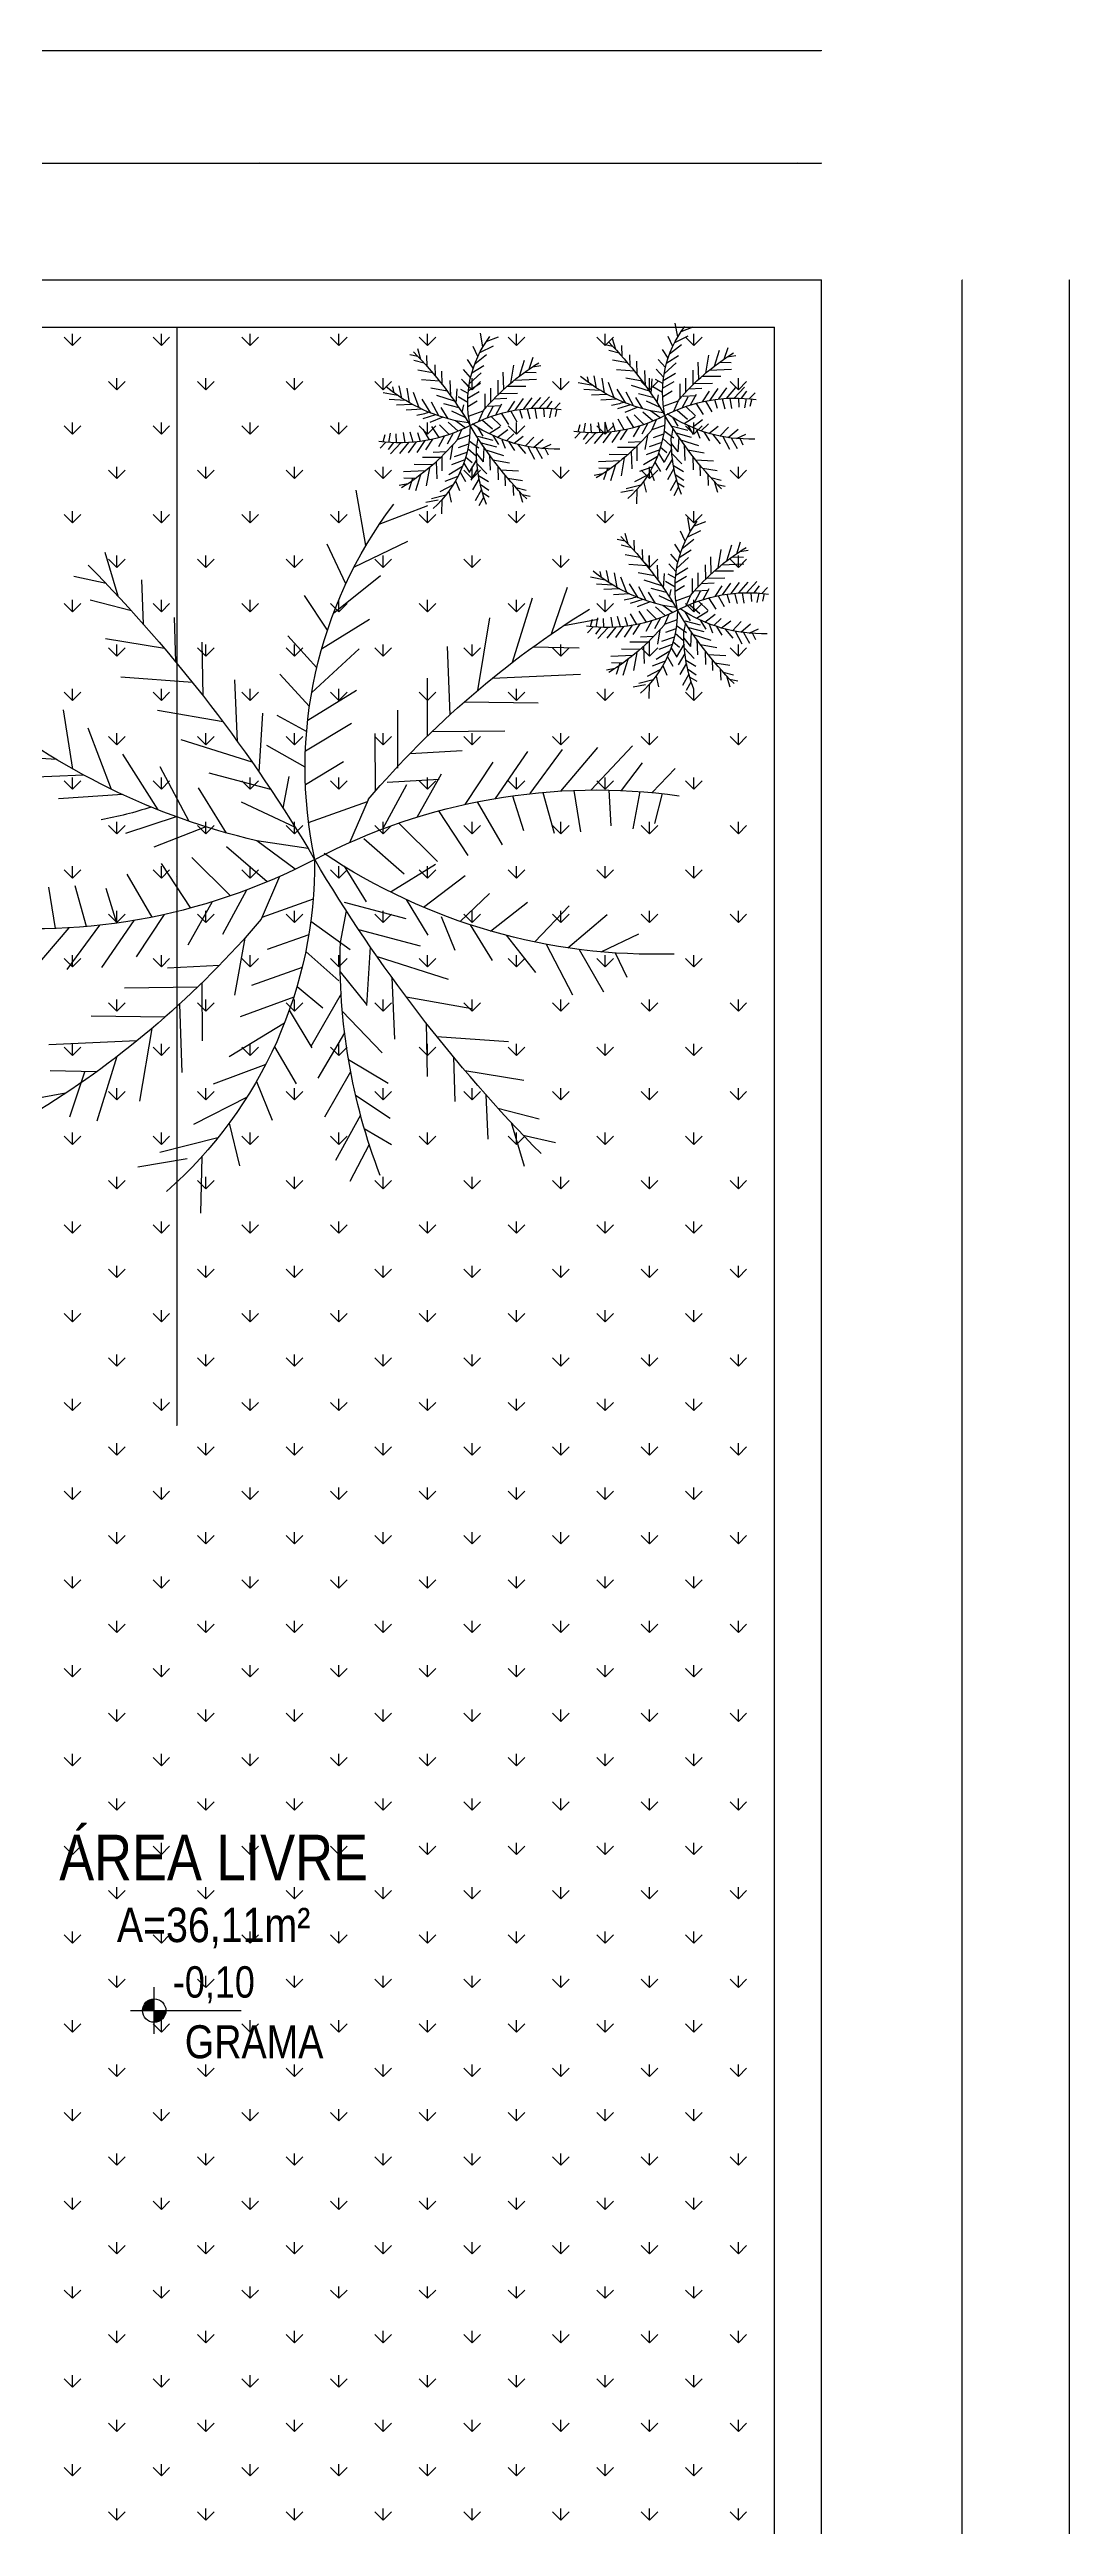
# Model space of a CAD drawing. Header units: millimetres. Extents: x -6300 to 1991, y -4770 to 4545.
# Drawn here: x -716 to -391, y 1811 to 2601 of the extents above; entities that cross this region are included whole.
import ezdxf
from ezdxf.enums import TextEntityAlignment as Align

# ---------------------------------------------------------------- set-up
doc = ezdxf.new("R2010")
doc.units = ezdxf.units.MM
doc.header["$LTSCALE"] = 20
doc.header["$MEASUREMENT"] = 0
doc.layers.get('0').update_dxf_attribs({"linetype": 'CONTINUOUS'})
doc.layers.get('DEFPOINTS').update_dxf_attribs({"linetype": 'CONTINUOUS'})
for name, color, linetype in [('COTA', 7, 'CONTINUOUS'), ('E-hatch', 8, 'CONTINUOUS'), ('E-txt-g', 3, 'CONTINUOUS'), ('VE', 118, 'CONTINUOUS'), ('VEGET', 76, 'CONTINUOUS')]:
    doc.layers.add(name, color=color, linetype=linetype)
for name, color, linetype, lineweight in [('E-Pen-C', 4, 'CONTINUOUS', 15), ('E-Pen-G', 3, 'CONTINUOUS', 30), ('E-Txt-W', 7, 'CONTINUOUS', 20)]:
    doc.layers.add(name, color=color, linetype=linetype, lineweight=lineweight)
doc.styles.add('F2', font='ARIALN.TTF')
doc.styles.add('REG60', font='romans.shx', dxfattribs={"width": 0.8, "height": 0.15})
doc.styles.add('REG80', font='romans.shx', dxfattribs={"width": 0.8, "height": 0.2})
doc.dimstyles.new('DIMENSION-1', dxfattribs={"dimtxt": 0.145, "dimasz": 0.07, "dimexe": 1, "dimexo": 0, "dimgap": 0.12, "dimtad": 1, "dimzin": 7, "dimdsep": 46, "dimtxsty": 'F2', "dimblk1": 'TRACO', "dimblk2": 'TRACO', "dimsah": 1, "dimcen": 1, "dimse1": 1, "dimse2": 1, "dimclrd": 4, "dimclre": 256, "dimclrt": 4, "dimadec": 8, "dimazin": 0, "dimtfac": 1, "dimtix": 1, "dimtmove": 2, "dimatfit": 3, "dimldrblk": 'TRACO', "dimfxl": 1, "dimtolj": 1, "dimtzin": 0, "dimarcsym": 0})

# ---------------------------------------------------------------- blocks, each defined once
blk = doc.blocks.new('TRACO')
at = {"layer": 'E-Pen-C'}
for p, q in [((-1, 0), (1, 0)), ((0, 1), (0, -1))]:
    blk.add_line(p, q, dxfattribs=at)
at = {"layer": 'E-Pen-G'}
blk.add_line((0, 0), (0, 0), dxfattribs=at)
blk = doc.blocks.new('*D820')
at = {"layer": 'COTA', "color": 4, "linetype": 'Continuous', "lineweight": -2}
blk.add_line((-675.11, 2512.02), (-675.11, 2162.16), dxfattribs=at)
at = {"layer": 'DEFPOINTS', "color": 0, "linetype": 'Continuous'}
for p in [(-839.96, 2512.09), (-839.96, 2162.09), (-675.11, 2162.09)]:
    blk.add_point(p, dxfattribs=at)
at = {"layer": 'COTA', "color": 4, "linetype": 'Continuous', "lineweight": -2, "xscale": 0.07, "yscale": 0.07, "zscale": 0.07}
for p, rotation in [((-675.11, 2512.09), 90), ((-675.11, 2162.09), 270)]:
    blk.add_blockref('TRACO', p, dxfattribs=dict(at, rotation=rotation))
at = {"layer": 'COTA', "color": 4, "linetype": 'Continuous', "insert": (-675.3, 2337.09), "char_height": 0.14, "attachment_point": 5, "rotation": 90, "style": 'F2'}
blk.add_mtext('\\A1;350.00', dxfattribs=at)
blk = doc.blocks.new('*D852')
at = {"layer": 'COTA', "color": 4, "linetype": 'Continuous', "lineweight": -2}
blk.add_line((-424.84, 1792.16), (-424.84, 2512.02), dxfattribs=at)
at = {"layer": 'DEFPOINTS', "color": 0, "linetype": 'Continuous'}
for p in [(-484.71, 2512.09, -182.96), (-424.84, 2512.09), (-784.71, 1792.09, -182.96)]:
    blk.add_point(p, dxfattribs=at)
at = {"layer": 'COTA', "color": 4, "linetype": 'Continuous', "lineweight": -2, "xscale": 0.07, "yscale": 0.07, "zscale": 0.07}
for p, rotation in [((-424.84, 2512.09), 90), ((-424.84, 1792.09), 270)]:
    blk.add_blockref('TRACO', p, dxfattribs=dict(at, rotation=rotation))
at = {"layer": 'COTA', "color": 4, "linetype": 'Continuous', "insert": (-425.04, 2152.09), "char_height": 0.145, "attachment_point": 5, "rotation": 90, "style": 'F2'}
blk.add_mtext('\\A1;720.00', dxfattribs=at)
blk = doc.blocks.new('*D853')
at = {"layer": 'COTA', "color": 4, "linetype": 'Continuous', "lineweight": -2}
blk.add_line((-424.84, 2512.16), (-424.84, 2527.02), dxfattribs=at)
at = {"layer": 'DEFPOINTS', "color": 0, "linetype": 'Continuous'}
for p in [(-484.71, 2527.09, -182.96), (-424.84, 2527.09), (-484.71, 2512.09, -182.96)]:
    blk.add_point(p, dxfattribs=at)
at = {"layer": 'COTA', "color": 4, "linetype": 'Continuous', "lineweight": -2, "xscale": 0.07, "yscale": 0.07, "zscale": 0.07}
for p, rotation in [((-424.84, 2527.09), 90), ((-424.84, 2512.09), 270)]:
    blk.add_blockref('TRACO', p, dxfattribs=dict(at, rotation=rotation))
at = {"layer": 'COTA', "color": 4, "linetype": 'Continuous', "insert": (-425.04, 2519.59), "char_height": 0.145, "attachment_point": 5, "rotation": 90, "style": 'F2'}
blk.add_mtext('\\A1;15.00', dxfattribs=at)
blk = doc.blocks.new('*D854')
at = {"layer": 'COTA', "color": 4, "linetype": 'Continuous', "lineweight": -2}
blk.add_line((-390.77, 2527.02), (-390.77, 427.16), dxfattribs=at)
at = {"layer": 'DEFPOINTS', "color": 0, "linetype": 'Continuous'}
for p in [(-469.71, 2527.09, -182.96), (-469.71, 427.09, -182.96), (-390.77, 427.09)]:
    blk.add_point(p, dxfattribs=at)
at = {"layer": 'COTA', "color": 4, "linetype": 'Continuous', "lineweight": -2, "xscale": 0.07, "yscale": 0.07, "zscale": 0.07}
for p, rotation in [((-390.77, 2527.09), 90), ((-390.77, 427.09), 270)]:
    blk.add_blockref('TRACO', p, dxfattribs=dict(at, rotation=rotation))
at = {"layer": 'COTA', "color": 4, "linetype": 'Continuous', "insert": (-390.97, 1477.09), "char_height": 0.145, "attachment_point": 5, "rotation": 90, "style": 'F2'}
blk.add_mtext('\\A1;2100.00', dxfattribs=at)
blk = doc.blocks.new('*D855')
at = {"layer": 'COTA', "color": 4, "linetype": 'Continuous', "lineweight": -2}
blk.add_line((-813.21, 2564.34), (-484.78, 2564.34), dxfattribs=at)
at = {"layer": 'DEFPOINTS', "color": 0, "linetype": 'Continuous'}
for p in [(-484.71, 2564.34), (-813.28, 2527.09, -207.62), (-484.71, 2527.09, -182.96)]:
    blk.add_point(p, dxfattribs=at)
at = {"layer": 'COTA', "color": 4, "linetype": 'Continuous', "lineweight": -2, "xscale": 0.07, "yscale": 0.07, "zscale": 0.07, "rotation": 180}
blk.add_blockref('TRACO', (-813.28, 2564.34), dxfattribs=at)
at = {"layer": 'COTA', "color": 4, "linetype": 'Continuous', "lineweight": -2, "xscale": 0.07, "yscale": 0.07, "zscale": 0.07}
blk.add_blockref('TRACO', (-484.71, 2564.34), dxfattribs=at)
at = {"layer": 'COTA', "color": 4, "linetype": 'Continuous', "insert": (-649, 2564.53), "char_height": 0.145, "attachment_point": 5, "style": 'F2'}
blk.add_mtext('\\A1;328.58', dxfattribs=at)
blk = doc.blocks.new('*D856')
at = {"layer": 'COTA', "color": 4, "linetype": 'Continuous', "lineweight": -2}
blk.add_line((-484.64, 2564.34), (-469.78, 2564.34), dxfattribs=at)
at = {"layer": 'DEFPOINTS', "color": 0, "linetype": 'Continuous'}
for p in [(-469.71, 2564.34), (-484.71, 2527.09, -182.96), (-469.71, 2527.09, -182.96)]:
    blk.add_point(p, dxfattribs=at)
at = {"layer": 'COTA', "color": 4, "linetype": 'Continuous', "lineweight": -2, "xscale": 0.07, "yscale": 0.07, "zscale": 0.07, "rotation": 180}
blk.add_blockref('TRACO', (-484.71, 2564.34), dxfattribs=at)
at = {"layer": 'COTA', "color": 4, "linetype": 'Continuous', "lineweight": -2, "xscale": 0.07, "yscale": 0.07, "zscale": 0.07}
blk.add_blockref('TRACO', (-469.71, 2564.34), dxfattribs=at)
at = {"layer": 'COTA', "color": 4, "linetype": 'Continuous', "insert": (-477.21, 2564.53), "char_height": 0.145, "attachment_point": 5, "style": 'F2'}
blk.add_mtext('\\A1;15.00', dxfattribs=at)
blk = doc.blocks.new('*D857')
at = {"layer": 'COTA', "color": 4, "linetype": 'Continuous', "lineweight": -2}
blk.add_line((-2719.64, 2600.23), (-469.78, 2600.23), dxfattribs=at)
at = {"layer": 'DEFPOINTS', "color": 0, "linetype": 'Continuous'}
for p in [(-469.71, 2600.23), (-2719.71, 2527.09, -182.96), (-469.71, 2527.09, -182.96)]:
    blk.add_point(p, dxfattribs=at)
at = {"layer": 'COTA', "color": 4, "linetype": 'Continuous', "lineweight": -2, "xscale": 0.07, "yscale": 0.07, "zscale": 0.07, "rotation": 180}
blk.add_blockref('TRACO', (-2719.71, 2600.23), dxfattribs=at)
at = {"layer": 'COTA', "color": 4, "linetype": 'Continuous', "lineweight": -2, "xscale": 0.07, "yscale": 0.07, "zscale": 0.07}
blk.add_blockref('TRACO', (-469.71, 2600.23), dxfattribs=at)
at = {"layer": 'COTA', "color": 4, "linetype": 'Continuous', "insert": (-1594.71, 2600.42), "char_height": 0.145, "attachment_point": 5, "style": 'F2'}
blk.add_mtext('\\A1;2250.00', dxfattribs=at)
blk = doc.blocks.new('TXT-AMB75')
at = {"layer": 'E-txt-g', "style": 'REG80', "width": 0.8, "flags": 8}
blk.add_attdef('TXT', text='', height=0.2, dxfattribs=at).set_placement((0.005, 0.296), align=Align.CENTER)
at = {"layer": 'E-Txt-W', "style": 'REG60', "width": 0.8, "flags": 8}
blk.add_attdef('TXT', text='', height=0.15, dxfattribs=at).set_placement((0.005, 0.027), align=Align.CENTER)
blk = doc.blocks.new('NV')
at = {"color": 4, "linetype": 'ByBlock', "ltscale": 0.5}
for p, q in [((-1.414, -0.142), (-1.414, 0.107)), ((-1.539, -0.018), (-0.953, -0.018))]:
    blk.add_line(p, q, dxfattribs=at)
at = {"color": 4, "ltscale": 2.5}
blk.add_circle((-1.414, -0.018), 0.0622, dxfattribs=at)
at = {"color": 4}
for points in [[(-1.414, -0.018), (-1.458, 0.026), (-1.476, -0.018), (-1.472, 0.006)], [(-1.414, -0.018), (-1.414, 0.045), (-1.458, 0.026), (-1.438, 0.04)], [(-1.414, -0.018), (-1.352, -0.018), (-1.37, -0.062), (-1.357, -0.041)], [(-1.414, -0.018), (-1.37, -0.062), (-1.414, -0.08), (-1.39, -0.075)]]:
    blk.add_solid(points, dxfattribs=at)
at = {"layer": 'E-Txt-W', "color": 4, "ltscale": 2.5, "style": 'F2'}
blk.add_attdef('COTAPISO', (-1.306, 0.073), '', height=0.15, dxfattribs=at)
blk = doc.blocks.new('FLOR2')
at = {"layer": 'VE', "color": 8}
for p, q in [((-80.3, 253.3), (-101.6, 282.1)), ((-82.6, 266.8), (-71.8, 290.5)), ((53.7, 258.4), (40.8, 273)), ((53.2, 243.8), (73.7, 286)), ((-77.5, 238.1), (-64.7, 269)), ((52.3, 229.2), (26.3, 258.5)), ((51.1, 215.2), (79.6, 258.5)), ((-74.7, 224.4), (-101.7, 246.3)), ((-69.4, 199.7), (-47.7, 241.3)), ((49.4, 200.4), (16.6, 234.2)), ((48.1, 190.9), (79.6, 229.4)), ((-66.3, 186.3), (-93.5, 208.1)), ((-61.3, 166.2), (-30.7, 213.6)), ((43.9, 166.6), (16.6, 210)), ((42.1, 157.4), (74.8, 195.4)), ((197.1, 193.1), (174.8, 202.3)), ((-57.8, 153.1), (-91, 179.1)), ((-50.9, 128.4), (-27.3, 174.9)), ((34.9, 127.8), (16.6, 176)), ((174.2, 158.1), (152.7, 176.1)), ((187.8, 178.2), (161.1, 191.4)), ((193, 186.4), (218.9, 189.4)), ((157.5, 136.3), (134.7, 159.9)), ((179.9, 166.3), (207.2, 166.2)), ((-228.8, 121.8), (-258.8, 154)), ((-195.2, 116.4), (-211.3, 146.7)), ((-157.4, 106.1), (-168.5, 136.9)), ((-45.4, 110.2), (-82.7, 140.9)), ((-39.3, 91.1), (-19.9, 146.4)), ((27.5, 102.9), (6.9, 146.9)), ((30.7, 113.1), (65.1, 137.2)), ((141.8, 117.9), (121.5, 144.1)), ((166, 147.1), (213.3, 152.2)), ((-248.3, 123.4), (-282.9, 101.8)), ((-209.5, 119.1), (-251.1, 97.5)), ((-128.8, 95.1), (-135.3, 128.2)), ((105, 81.1), (89.8, 117)), ((125.4, 100.5), (108.7, 123.5)), ((150.9, 128.4), (195.6, 131.1)), ((-171.1, 110.4), (-216.8, 98.5)), ((-143, 100.9), (-184.2, 85)), ((-101.1, 81.5), (-107.5, 115.3)), ((-84.2, 71.5), (-80.2, 97.5)), ((-36.3, 82.2), (-75, 107.5)), ((-30.9, 66.6), (-12.1, 113)), ((17.2, 73.9), (2, 112.9)), ((23.1, 89.8), (60.2, 112.9)), ((81.1, 61.1), (66.9, 100.4)), ((134.9, 110.4), (178, 110.1)), ((-110.7, 86.6), (-160.6, 77.4)), ((-61, 55.7), (-56.7, 89.9)), ((-18.6, 33.4), (-9.2, 79.1)), ((54.7, 41.9), (48.8, 84.2)), ((115.6, 91), (160.4, 89.1)), ((189.8, 32.5), (233.7, 85.8)), ((-91.7, 76.1), (-133.4, 59.7)), ((-71.4, 63.1), (-110.4, 47.3)), ((-25, 50.2), (-47.6, 61.3)), ((28.8, 25.6), (25.9, 67.6)), ((97.7, 74.8), (137.5, 72.5)), ((127.7, 19.7), (162.5, 64.9)), ((161.6, 26), (195.9, 72.7)), ((228.3, 43.3), (249.4, 72.6)), ((256.3, 52.6), (276.4, 71.1)), ((-50.4, 47.4), (-82.6, 34.3)), ((-11.4, 15.4), (7.9, 51.4)), ((7.7, 13.9), (7.9, 51.4)), ((67, 50.6), (105.8, 45.4)), ((103.6, 16.2), (129.9, 47.5)), ((234.1, 50.4), (269.5, 38.8)), ((-162.2, -10.6), (-203.9, 23.1)), ((-138.3, -6.5), (-174.5, 20.9)), ((-104.1, -2.9), (-140.4, 24.4)), ((-79, 0.2), (-115.2, 27.6)), ((-27.9, 27.5), (-69, 0.4)), ((19.5, 20.2), (55.1, 11.7)), ((43.6, 34.6), (82.9, 28.8)), ((146.8, 23), (188.6, -10.7)), ((175.1, 28.9), (226.4, 2.4)), ((209.1, 37.6), (258.9, 19.8)), ((-190.4, -16.5), (-241.7, 10.1)), ((-34.8, -7.8), (-70.5, 0.7)), ((17.8, -11.5), (53.6, 12.1)), ((74.5, 13.1), (115.2, -7.4)), ((122.9, 19), (159.1, -8.4)), ((-224.4, -25.1), (-274.3, -7.4)), ((-176.9, -13.5), (-211.2, -60.3)), ((-143.1, -7.2), (-177.8, -52.5)), ((-119, -3.8), (-145.3, -35)), ((-90.2, -2.9), (-116.5, -34.1)), ((-59, -22.2), (-98.2, -16.3)), ((-43.8, -14.7), (-40.9, -56.7)), ((-17.4, -15.4), (-5.3, -45.9)), ((42.4, -25.6), (71.3, -6.3)), ((66.1, -36.8), (101.2, -13.5)), ((-260.6, -36.3), (-297.5, -24.2)), ((-243.7, -30.8), (-264.8, -60.1)), ((-205.1, -20), (-249, -73.3)), ((-82.4, -38.1), (-121.1, -32.9)), ((-70, -29.4), (-64.1, -71.7)), ((5.3, -32.4), (-13.4, -78.7)), ((9.6, -37.7), (32.3, -48.8)), ((32.9, -20.5), (32.1, -58.5)), ((54.4, -31.5), (57.1, -66)), ((88.6, -45.5), (126.2, -21)), ((109.3, -51.9), (156.4, -33)), ((143.9, -59.5), (181, -35.7)), ((212.6, -64.1), (249.1, -34.6)), ((240.1, -54.5), (268.6, -27.6)), ((-271.7, -40.1), (-291.8, -58.6)), ((-96.4, -48.6), (-82.2, -87.9)), ((-23.5, -56.8), (-61.5, -71.9)), ((15.6, -54.2), (-3.2, -100.5)), ((80.3, -42.5), (81.7, -68.7)), ((98.9, -48.8), (111.9, -80.7)), ((128.7, -56.7), (141.8, -87.8)), ((173.3, -63.2), (215.7, -42.4)), ((-131, -78.5), (-175.7, -76.6)), ((-113, -62.3), (-152.8, -60)), ((-120.3, -68.7), (-105.1, -104.5)), ((-25.5, -69.9), (-13.5, -100.4)), ((21, -69.7), (59.6, -95)), ((50.8, -62.6), (58.9, -94.5)), ((64.2, -73.5), (111.4, -79.4)), ((159, -61.7), (176, -89.7)), ((198, -64.3), (219.9, -90.7)), ((232.1, -62.8), (267.9, -88.5)), ((-140.7, -88), (-124, -111.1)), ((-28.9, -84.6), (-68.3, -95.7)), ((23.9, -78.7), (4.6, -133.9)), ((74.6, -82.5), (81.9, -127.1)), ((87.1, -94.1), (128.1, -98.7)), ((-166.3, -115.9), (-211, -118.7)), ((-150.3, -97.9), (-193.3, -97.6)), ((-157.1, -105.4), (-136.8, -131.7)), ((-37.2, -114.1), (-68.5, -119.5)), ((-31.5, -100), (-16.7, -124.3)), ((35.5, -115.9), (12, -162.5)), ((30, -97.7), (67.4, -128.4)), ((101.9, -109), (98.1, -145.2)), ((108.6, -116.2), (149.5, -121.2)), ((-181.4, -134.6), (-228.6, -139.7)), ((-172.9, -123.8), (-150, -147.4)), ((-39.9, -122.1), (-27.9, -152.6)), ((120.9, -130.2), (119.1, -162.8)), ((-195.2, -153.8), (-222.5, -153.8)), ((-189.5, -145.7), (-168.1, -163.6)), ((-45.5, -137.8), (-81, -147.5)), ((-50.1, -149.5), (-40.8, -185.5)), ((45.9, -153.7), (15.3, -201.1)), ((42.5, -140.6), (75.6, -166.6)), ((131.2, -142.8), (171.4, -148.5)), ((137.7, -151.4), (134.9, -176.1)), ((-208.4, -174), (-234.3, -177)), ((-203.2, -165.8), (-176.5, -178.9)), ((-59.4, -170.6), (-98.3, -175.1)), ((50.9, -173.8), (78.2, -195.6)), ((145.5, -162.1), (177.9, -167.4)), ((-212.4, -180.7), (-190.1, -189.9)), ((-71.3, -194.2), (-110.7, -203.1)), ((-63.4, -178.9), (-44, -219.3)), ((54.1, -187.2), (32.4, -228.8)), ((-75.6, -202), (-60.4, -237.2)), ((59.4, -211.9), (86.4, -233.9)), ((-84.5, -217), (-113.5, -232.1)), ((-90.3, -226.2), (-80.6, -245)), ((62.1, -225.6), (49.4, -256.6)), ((64.9, -240.8), (86.2, -269.6)), ((67.3, -254.3), (56.5, -278))]:
    blk.add_line(p, q, dxfattribs=at)
for centre, radius, start, end in [((1087.9, 462.4), 1186.7, 188.516, 202.6061), ((-486.5, 269.5), 540.3, 336.1944, 2.2987), ((-211.8, 435.3), 475.2, 295.4351, 330.987), ((-111.8, 349.6), 262, 304.4561, 313.2891), ((-266.2, -219.1), 342.9, 41.079, 90.2435), ((11.4, 742.8), 732.4, 273.4205, 291.3892), ((-26.8, -730.3), 732.4, 93.4205, 111.3892), ((196.4, -422.9), 475.2, 115.4351, 150.987), ((-481.7, 27.7), 466.5, 321.3423, 356.988), ((200.6, 278.7), 342.9, 232.5988, 281.7634), ((-1103.2, -449.9), 1186.7, 8.516, 22.6061), ((-241, -435.3), 473.3, 32.1218, 54.7349)]:
    blk.add_arc(centre, radius, start, end, dxfattribs=at)

msp = doc.modelspace()

# ---------------------------------------------------------------- hatches: boundary and pattern name
at = {"layer": 'E-hatch'}
h = msp.add_hatch(dxfattribs=at)
h.set_pattern_fill('GRASS', color=8, scale=20, style=0)
h.set_pattern_definition([(90, (-158294.171, -2316.25), (-14.1421356, 14.1421356), [3.75, -24.5342713]), (45, (-158294.171, -2316.25), (-14.1421356, 14.1421356), [3.75, -16.25]), (135, (-158294.171, -2316.25), (-14.1421356, -14.1421356), [3.75, -16.25])])
h.paths.add_polyline_path([(-1149.708, 2162.092), (-1149.708, 1792.092), (-484.708, 1792.092), (-484.708, 2512.092), (-813.283, 2512.092), (-813.283, 2162.092)])
h.paths.add_polyline_path([(-682.346, 1975.686), (-682.346, 1979.418), (-683.775, 1979.134), (-684.986, 1978.325)], flags=24)
h.paths.add_polyline_path([(-682.346, 1975.686), (-684.986, 1978.325), (-685.795, 1977.114), (-686.079, 1975.686)], flags=24)
h.paths.add_polyline_path([(-682.346, 1975.686), (-678.614, 1975.686), (-678.898, 1974.257), (-679.707, 1973.046)], flags=24)
h.paths.add_polyline_path([(-682.346, 1975.686), (-679.707, 1973.046), (-680.918, 1972.237), (-682.346, 1971.953)], flags=24)
edge = h.paths.add_edge_path(flags=16)
edge.add_line((-682.346, 1968.221), (-682.346, 1983.151))
edge = h.paths.add_edge_path(flags=16)
edge.add_arc((-682.346, 1975.686), 3.732, 0, 360)
edge = h.paths.add_edge_path(flags=16)
edge.add_line((-689.811, 1975.686), (-654.7, 1975.686))
h.paths.add_polyline_path([(-679.379, 1974.797), (-647.258, 1974.797), (-647.258, 1992.825), (-679.379, 1992.825)], flags=24)
h.paths.add_polyline_path([(-717.203, 2012.519), (-609.619, 2012.519), (-609.619, 2040.072), (-717.203, 2040.072)], flags=24)
h.paths.add_polyline_path([(-697.518, 1992.035), (-629.304, 1992.035), (-629.304, 2011.749), (-697.518, 2011.749)], flags=24)
h.paths.add_polyline_path([(-807.475, 2443.02), (-767.446, 2443.02), (-767.446, 2423.554), (-807.475, 2423.554)], flags=16)
h.paths.add_polyline_path([(-1157.801, 1814.322), (-1127.456, 1814.322), (-1127.456, 1844.509), (-1157.801, 1844.509)], flags=9)
h.paths.add_polyline_path([(-1077.543, 1814.322), (-1037.96, 1814.322), (-1037.96, 1844.509), (-1077.543, 1844.509)], flags=24)
h.paths.add_polyline_path([(-987.801, 1814.322), (-957.456, 1814.322), (-957.456, 1844.509), (-987.801, 1844.509)], flags=24)
h.paths.add_polyline_path([(-894.979, 1814.322), (-855.396, 1814.322), (-855.396, 1844.509), (-894.979, 1844.509)], flags=24)
h.paths.add_polyline_path([(-792.801, 1814.322), (-762.456, 1814.322), (-762.456, 1844.509), (-792.801, 1844.509)], flags=24)
h.paths.add_polyline_path([(-646.886, 1814.322), (-607.302, 1814.322), (-607.302, 1844.509), (-646.886, 1844.509)], flags=24)
h.paths.add_polyline_path([(-1103.457, 1957.379), (-1103.457, 1996.962), (-1133.643, 1996.962), (-1133.643, 1957.379)], flags=24)
h.paths.add_polyline_path([(-675.3, 1957.567), (-625.659, 1957.567), (-625.659, 1973.889), (-675.3, 1973.889)], flags=24)
h.paths.add_polyline_path([(-843.277, 2090.427), (-813.978, 2090.427), (-813.978, 2119.573), (-843.277, 2119.573)], flags=24)
h.paths.add_polyline_path([(-957.056, 2090.427), (-918.838, 2090.427), (-918.838, 2119.573), (-957.056, 2119.573)], flags=24)
h.paths.add_polyline_path([(-1061.61, 2090.427), (-1032.311, 2090.427), (-1032.311, 2119.573), (-1061.61, 2119.573)], flags=24)
h.paths.add_polyline_path([(-679.761, 2318.059), (-679.761, 2356.277), (-708.907, 2356.277), (-708.907, 2318.059)], flags=24)
h.paths.add_polyline_path([(-723.512, 2162.098), (-723.512, 2191.397), (-752.658, 2191.397), (-752.658, 2162.098)], flags=24)
h.paths.add_polyline_path([(-723.512, 2264.957), (-723.512, 2303.176), (-752.658, 2303.176), (-752.658, 2264.957)], flags=24)
h.paths.add_polyline_path([(-723.512, 2369.536), (-723.512, 2398.835), (-752.658, 2398.835), (-752.658, 2369.536)], flags=24)
h.paths.add_polyline_path([(-723.512, 2432.519), (-723.512, 2470.738), (-752.658, 2470.738), (-752.658, 2432.519)], flags=24)
h.paths.add_polyline_path([(-770.436, 2249.209), (-770.436, 2427.109), (-797.657, 2427.109), (-797.657, 2249.209)], flags=24)
h.paths.add_polyline_path([(-799.427, 2473.81), (-799.427, 2504.155), (-829.614, 2504.155), (-829.614, 2473.81)], flags=24)
h.paths.add_polyline_path([(-1275.216, 2120.576), (-1097.316, 2120.576), (-1097.316, 2147.797), (-1275.216, 2147.797)], flags=9)

# ---------------------------------------------------------------- linework, layer by layer
at = {"layer": 'COTA', "color": 5, "linetype": 'Continuous'}
for p, q in [((-2719.708, 2527.092), (-469.708, 2527.092)), ((-469.708, 427.092), (-469.708, 2527.092)), ((-813.283, 2512.092), (-484.708, 2512.092)), ((-484.708, 442.092), (-484.708, 2512.092))]:
    msp.add_line(p, q, dxfattribs=at)

# ---------------------------------------------------------------- block references
ref = msp.add_blockref('TXT-AMB75', (-663.809, 1995.511, 182.961), dxfattribs=dict(xscale=72.9, yscale=72.9, zscale=72.9))
ref.add_attrib('TXT', 'ÁREA LIVRE', dxfattribs={"layer": 'E-txt-g', "color": 2, "height": 14.58, "style": 'F2'}).set_placement((-663.411, 2017.121, 182.961), align=Align.CENTER)
ref.add_attrib('TXT', 'A=36,11m²', dxfattribs={"layer": 'E-Txt-W', "height": 10.935, "style": 'F2'}).set_placement((-663.411, 1997.484, 182.961), align=Align.CENTER)
ref = msp.add_blockref('NV', (-597.49, 1976.747, 182.961), dxfattribs=dict(xscale=60, yscale=60, zscale=60))
ref.add_attrib('COTAPISO', '-0,10', (-676.375, 1979.78, 182.961), dxfattribs={"layer": 'E-Txt-W', "color": 4, "ltscale": 2.5, "height": 10, "style": 'F2'})
at = {"layer": 'VEGET', "ltscale": 0.35, "extrusion": (0, 0, -1), "rotation": 306.8674586725334}
for p, xscale, yscale, zscale in [((581.639, 2479.744), 0.1015840794525151, 0.1015840794525151, -0.1015840794525151), ((519.551, 2482.925), 0.1015840794525151, 0.1015840794525151, -0.1015840794525151), ((631.035, 2338.439), 0.4063363178100604, 0.4063363178100604, -0.4063363178100604), ((515.571, 2420.905), 0.1015840794525151, 0.1015840794525151, -0.1015840794525151)]:
    msp.add_blockref('FLOR2', p, dxfattribs=dict(at, xscale=xscale, yscale=yscale, zscale=zscale))

# ---------------------------------------------------------------- texts
at = {"color": 4, "style": 'F2'}
msp.add_text('GRAMA', height=10.5158, dxfattribs=at).set_placement((-672.58, 1960.466))

# ---------------------------------------------------------------- dimensions: what is measured, and where the dimension line sits
at = {"layer": 'COTA', "color": 7, "linetype": 'Continuous'}
for base, p1, p2, picture, middle in [((-469.708, 2600.231, 182.961), (-2719.708, 2527.092), (-469.708, 2527.092), '*D857', (-1594.708, 2600.425, 182.961)), ((-484.7078, 2564.3385, 182.9611), (-813.2834, 2527.0916, -24.6542), (-484.7078, 2527.0916), '*D855', (-648.9956, 2564.5325, 182.9611)), ((-469.708, 2564.338, 182.961), (-484.708, 2527.092), (-469.708, 2527.092), '*D856', (-477.208, 2564.532, 182.961))]:
    dim = msp.add_linear_dim(base=base, p1=p1, p2=p2, dimstyle='DIMENSION-1', override={"dimfxl": 0.06}, dxfattribs=at)
    dim.commit()
    dim.dimension.update_dxf_attribs({"geometry": picture, "text_midpoint": middle})
for base, p1, p2, picture, middle in [((-424.844, 2527.092, 182.961), (-484.708, 2512.092), (-484.708, 2527.092), '*D853', (-425.038, 2519.592, 182.961)), ((-390.774, 427.092, 182.961), (-469.708, 2527.092), (-469.708, 427.092), '*D854', (-390.968, 1477.092, 182.961)), ((-424.844, 2512.092, 182.961), (-784.708, 1792.092), (-484.708, 2512.092), '*D852', (-425.038, 2152.092, 182.961))]:
    dim = msp.add_linear_dim(base=base, p1=p1, p2=p2, angle=90, dimstyle='DIMENSION-1', override={"dimfxl": 0.06}, dxfattribs=at)
    dim.commit()
    dim.dimension.update_dxf_attribs({"geometry": picture, "text_midpoint": middle})
at = {"layer": 'COTA', "color": 5, "linetype": 'Continuous'}
dim = msp.add_linear_dim(base=(-675.109, 2162.092), p1=(-839.957, 2512.092), p2=(-839.957, 2162.092), angle=270, dimstyle='DIMENSION-1', override={"dimtxt": 0.14, "dimfxl": 0.5, "dimfxlon": 1}, dxfattribs=at)
dim.commit()
dim.dimension.update_dxf_attribs({"geometry": '*D820', "text_midpoint": (-675.301, 2337.092)})

doc.saveas('drawing.dxf')
